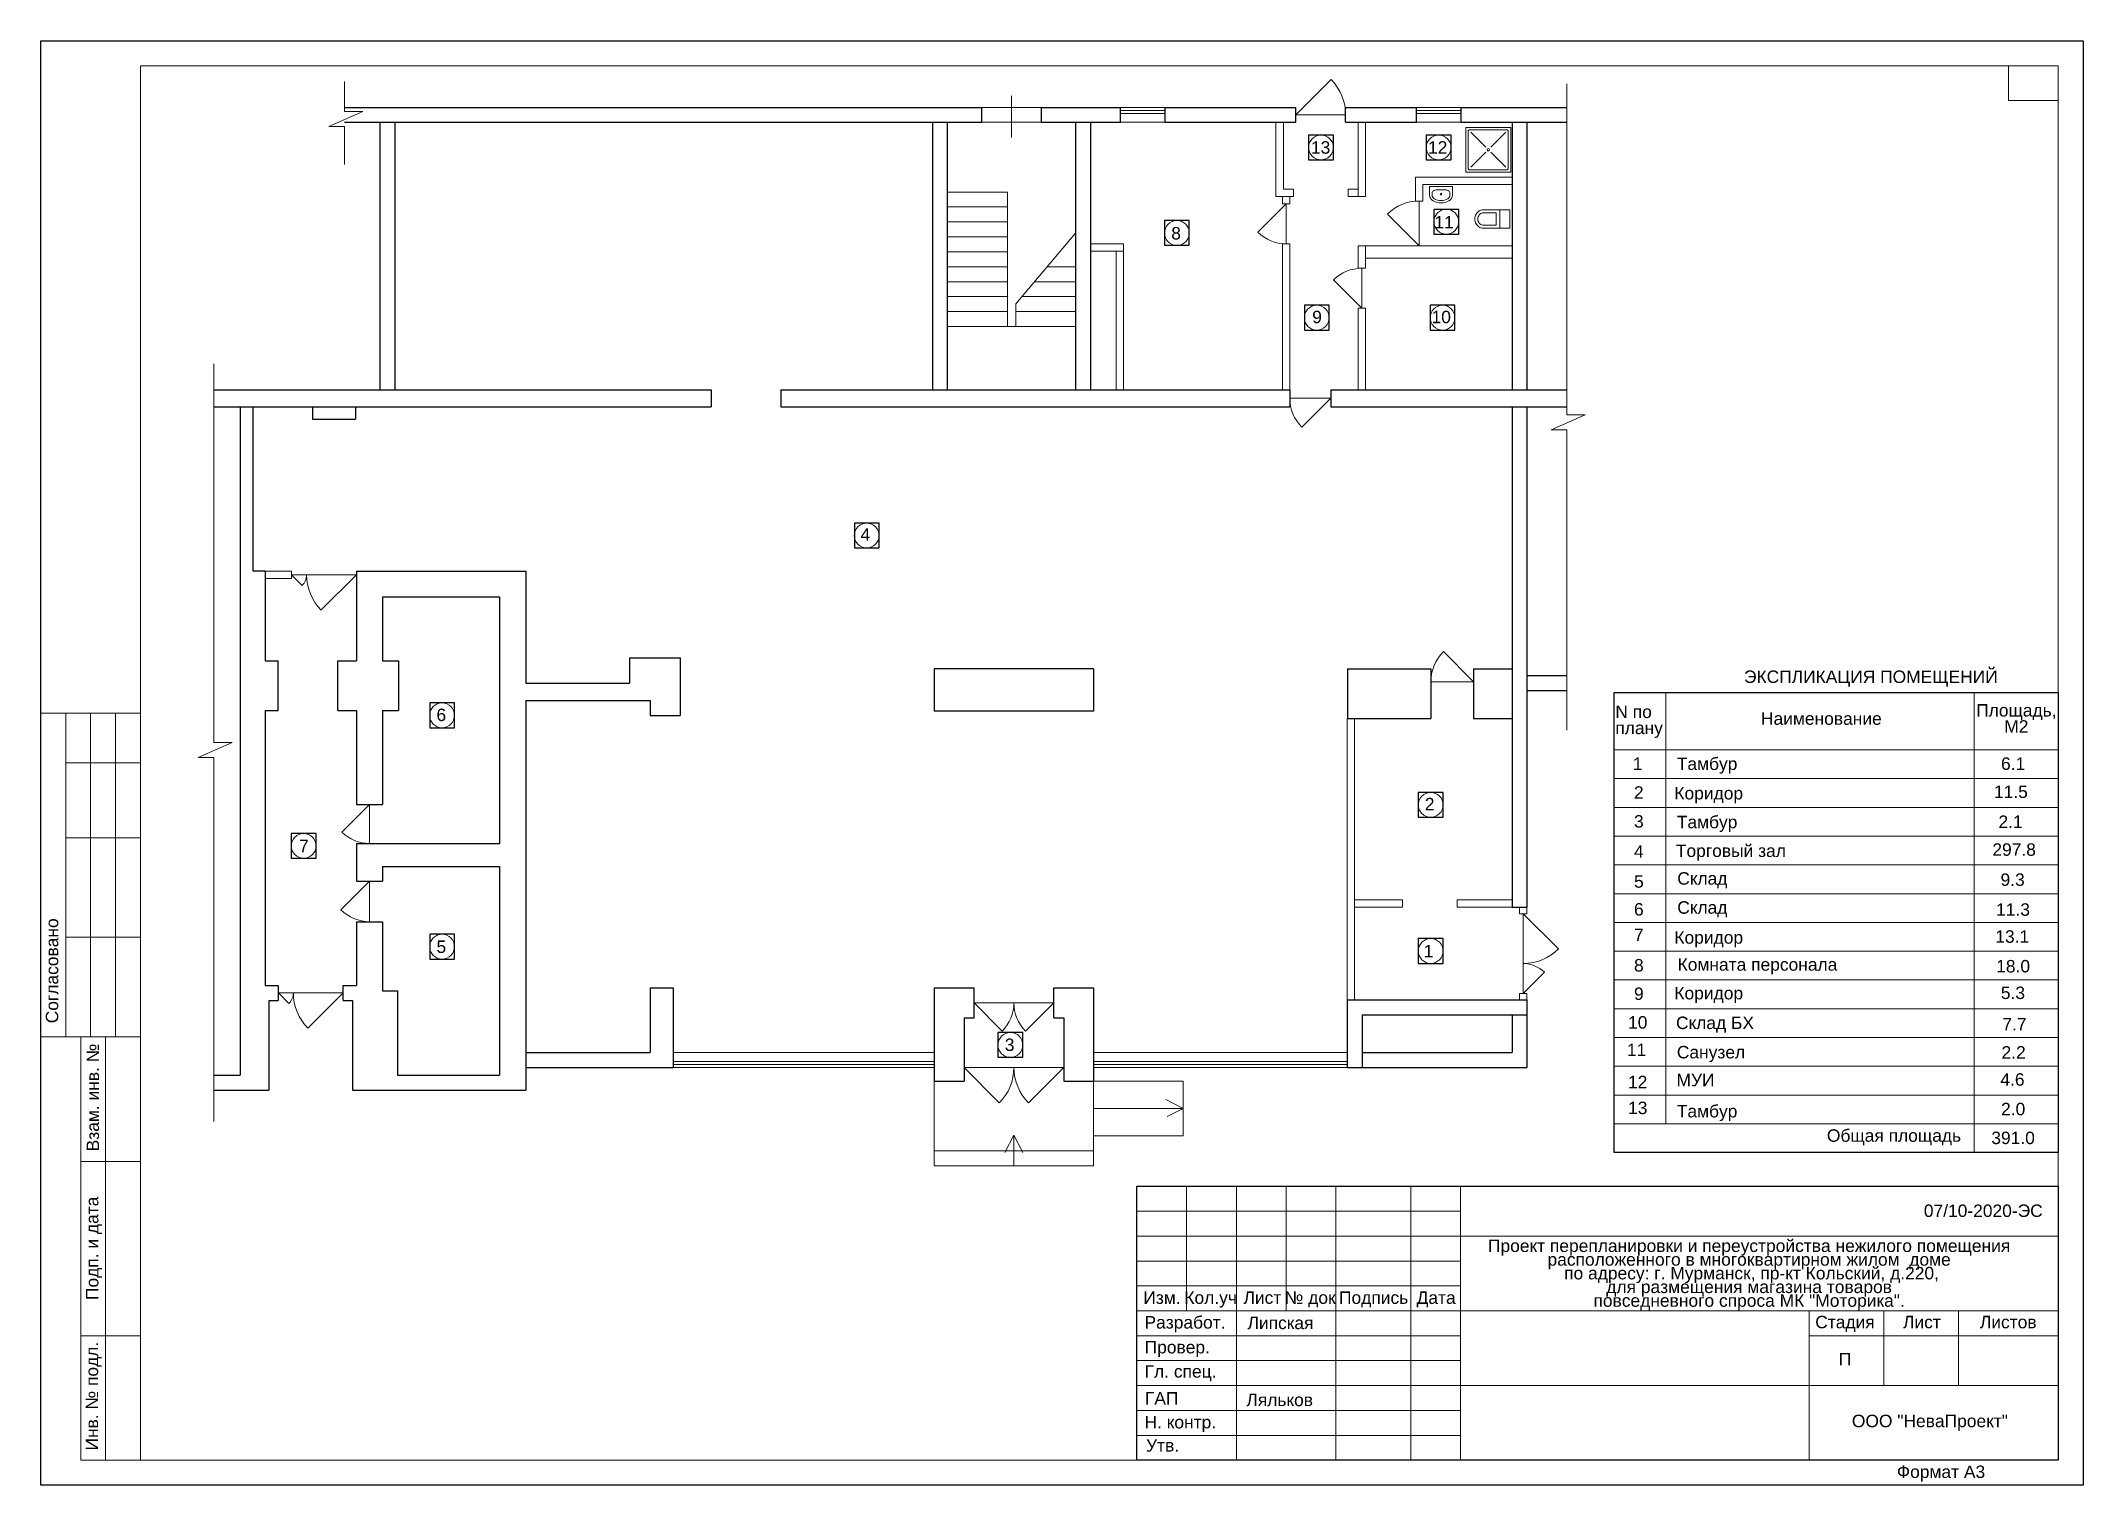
# Model space of a CAD drawing. Header units: metres. Extents: x 0 to 41, y 0 to 29.
import ezdxf
from ezdxf.enums import TextEntityAlignment as Align

# ---------------------------------------------------------------- set-up
doc = ezdxf.new("R2010")
doc.units = ezdxf.units.M
doc.header["$MEASUREMENT"] = 0
for name, color, linetype, lineweight in [('Level 4', 7, 'Continuous', 0), ('Level 50', 7, 'Continuous', 0), ('Level 63', 7, 'Continuous', 0)]:
    doc.layers.add(name, color=color, linetype=linetype, lineweight=lineweight)
for name, color, linetype in [('YOLO_FRAME', 1, 'Continuous'), ('YOLO_STAMP', 1, 'Continuous'), ('YOLO_TABLE', 1, 'Continuous')]:
    doc.layers.add(name, color=color, linetype=linetype)
doc.styles.add('Style-Arial', font='arial.ttf')

# ---------------------------------------------------------------- blocks, each defined once
blk = doc.blocks.new('SINK10')
at = {"layer": 'Level 4', "color": 7, "linetype": 'Continuous', "lineweight": 0}
for p, q in [((-23, 0), (-23, -16.8)), ((23, 0), (-23, 0)), ((23, 0), (23, -16.8)), ((-17.9, -12.3), (-18, -13.4)), ((-18, -13.4), (-18, -16.8)), ((-17.5, -11.2), (-17.9, -12.3)), ((-16.8, -10.1), (-17.5, -11.2)), ((-15.9, -9.2), (-16.8, -10.1)), ((-14.8, -8.3), (-15.9, -9.2)), ((-13.6, -7.7), (-14.8, -8.3)), ((-12.2, -7.2), (-13.6, -7.7)), ((-10.7, -6.9), (-12.2, -7.2)), ((-9.1, -6.8), (-10.7, -6.9)), ((-9.1, -6.8), (-9.1, -6.8)), ((9.1, -6.8), (-9.1, -6.8)), ((9.1, -6.8), (9.1, -6.8)), ((10.7, -6.9), (9.1, -6.8)), ((12.2, -7.2), (10.7, -6.9)), ((13.6, -7.7), (12.2, -7.2)), ((14.8, -8.3), (13.6, -7.7)), ((15.9, -9.2), (14.8, -8.3)), ((16.8, -10.1), (15.9, -9.2)), ((17.5, -11.2), (16.8, -10.1)), ((17.9, -12.3), (17.5, -11.2)), ((18, -13.4), (17.9, -12.3)), ((18, -13.4), (18, -16.8))]:
    blk.add_line(p, q, dxfattribs=at)
for centre, radius, start, end in [((-9.1, -16.8), 13.9, 180, 241.5254), ((-9.1, -16.8), 8.89, 180, 241.5254), ((0, 0), 33, 241.5254, 298.4746), ((0, 0), 28, 241.5254, 298.4746), ((0, -15.2), 1.75, 0, 360), ((9.1, -16.8), 8.89, 298.4746, 360), ((9.1, -16.8), 13.9, 298.4746, 360)]:
    blk.add_arc(centre, radius, start, end, dxfattribs=at)
blk = doc.blocks.new('DUSH2')
at = {"layer": 'Level 4', "color": 7, "linetype": 'Continuous', "lineweight": 0}
for p, q in [((90, 90), (0, 90)), ((0, 90), (0, 0)), ((7, 85), (5, 83)), ((5, 83), (5, 7)), ((83, 85), (7, 85)), ((85, 83), (83, 85)), ((85, 7), (85, 83)), ((90, 0), (90, 90)), ((10, 80), (40, 50)), ((80, 80), (50, 50)), ((0, 0), (90, 0)), ((5, 7), (7, 5)), ((7, 5), (83, 5)), ((10, 10), (40, 40)), ((80, 10), (50, 40)), ((83, 5), (85, 7))]:
    blk.add_line(p, q, dxfattribs=at)
blk.add_arc((45, 45), 2.5, 0, 360, dxfattribs=at)
blk = doc.blocks.new('SHIT2')
at = {"layer": 'Level 4', "color": 7, "linetype": 'Continuous', "lineweight": 0}
for p, q in [((-18.5017, -53), (-18.5017, 0)), ((18.5017, 0), (-18.5017, 0)), ((18.5017, -53), (18.5017, 0)), ((18.5017, -20), (-18.5017, -20)), ((-12.4997, -27.5), (-12.4997, -53)), ((12.5014, -27.5), (-12.4997, -27.5)), ((12.5014, -53), (12.5014, -27.5))]:
    blk.add_line(p, q, dxfattribs=at)
at = {"layer": 'Level 4', "color": 7, "linetype": 'Continuous', "lineweight": 0, "flags": 128}
for points in [[(-18.5017, -53), (-18.308, -55.5017), (-17.7315, -57.9438), (-16.7859, -60.268), (-15.4938, -62.419), (-13.8859, -64.3454), (-12.0007, -66.0014)], [(-12.4997, -53), (-12.3239, -54.8901), (-11.8026, -56.7154), (-10.9537, -58.4132), (-9.8062, -59.9254), (-8.3995, -61.2)], [(-12.0001, -66.0006), (-9.8473, -67.4084), (-7.5316, -68.5283), (-5.0913, -69.3417), (-2.5668, -69.8352), (0.0002, -70.0007), (2.5671, -69.8354), (5.0917, -69.342), (7.532, -68.5288), (9.8478, -67.409), (12.0007, -66.0014)], [(-8.3995, -61.2), (-6.4969, -62.4009), (-4.4265, -63.2816), (-2.2418, -63.8193), (0.0008, -64), (2.2435, -63.8193), (4.4282, -63.2816), (6.4986, -62.4009), (8.4012, -61.2)], [(8.4012, -61.2), (9.8079, -59.9254), (10.9554, -58.4132), (11.8043, -56.7154), (12.3256, -54.8901), (12.5014, -53)], [(12.0007, -66.0014), (13.8859, -64.3454), (15.4938, -62.419), (16.7859, -60.268), (17.7315, -57.9438), (18.308, -55.5017), (18.5017, -53)]]:
    blk.add_lwpolyline(points, dxfattribs=at)
blk = doc.blocks.new('*U19')
at = {"color": 7, "linetype": 'Continuous', "lineweight": 0}
blk.add_line((-0.34, -0.15), (-0.027, -0.15), dxfattribs=at)
at = {"color": 7, "linetype": 'Continuous', "lineweight": 0, "flags": 128}
blk.add_lwpolyline([(-0.027, 0.15), (0.34, 0.15), (-0.34, -0.15)], dxfattribs=at)

msp = doc.modelspace()

# ---------------------------------------------------------------- linework, layer by layer
at = {"color": 7, "linetype": 'Continuous', "lineweight": 0}
for p, q in [((6.094, 28.184), (6.094, 27.579)), ((25.194, 27.514), (25.901, 28.221)), ((30.633, 21.493), (30.633, 28.136)), ((21.674, 27.604), (22.574, 27.604)), ((21.674, 27.544), (22.574, 27.544)), ((25.194, 27.514), (26.194, 27.514)), ((27.614, 27.604), (28.514, 27.604)), ((27.614, 27.544), (28.514, 27.544)), ((6.094, 27.278), (6.094, 26.517)), ((18.204, 25.964), (19.404, 25.964)), ((19.404, 23.264), (19.404, 25.964)), ((18.204, 25.664), (19.404, 25.664)), ((24.999, 25.724), (24.433, 25.158)), ((24.999, 24.924), (24.999, 25.724)), ((27.669, 24.884), (27.032, 25.52)), ((27.669, 25.784), (27.669, 24.884)), ((18.204, 25.364), (19.404, 25.364)), ((18.204, 25.064), (19.404, 25.064)), ((19.574, 23.721), (20.774, 25.136)), ((18.204, 24.764), (19.404, 24.764)), ((18.204, 24.464), (19.404, 24.464)), ((20.204, 24.464), (20.774, 24.464)), ((26.519, 23.634), (25.953, 24.199)), ((26.519, 24.434), (26.519, 23.634)), ((18.204, 24.164), (19.404, 24.164)), ((18.204, 23.864), (19.404, 23.864)), ((19.695, 23.864), (20.774, 23.864)), ((19.949, 24.164), (20.774, 24.164)), ((18.204, 23.564), (19.404, 23.564)), ((19.574, 23.721), (19.574, 23.264)), ((19.574, 23.564), (20.774, 23.564)), ((18.204, 23.264), (20.774, 23.264)), ((3.472, 22.518), (3.472, 14.91)), ((25.074, 21.824), (25.894, 21.824)), ((25.894, 21.824), (25.314, 21.244)), ((30.633, 15.159), (30.633, 21.192)), ((5.034, 18.279), (6.334, 18.279)), ((5.034, 18.279), (5.246, 18.066)), ((6.334, 18.279), (5.627, 17.572)), ((28.764, 16.128), (28.156, 16.736)), ((28.764, 16.128), (27.904, 16.128)), ((3.472, 14.609), (3.472, 7.301)), ((31.582, 14.186), (40.5, 14.186)), ((6.596, 13.664), (6.045, 13.112)), ((6.596, 13.664), (6.596, 12.884)), ((31.582, 13.608), (40.5, 13.608)), ((31.582, 13.031), (40.5, 13.031)), ((31.582, 12.453), (40.5, 12.453)), ((6.596, 12.124), (6.023, 11.551)), ((6.596, 12.124), (6.596, 11.314)), ((31.582, 11.876), (40.5, 11.876)), ((29.759, 11.474), (29.759, 9.874)), ((29.759, 11.474), (30.466, 10.767)), ((31.582, 11.298), (40.5, 11.298)), ((31.582, 10.721), (40.5, 10.721)), ((29.759, 9.874), (30.183, 10.298)), ((4.769, 9.884), (6.069, 9.884)), ((4.769, 9.884), (4.981, 9.671)), ((6.069, 9.884), (5.362, 9.177)), ((31.582, 10.143), (40.5, 10.143)), ((18.734, 9.684), (20.334, 9.684)), ((18.734, 9.684), (19.299, 9.118)), ((20.334, 9.684), (19.768, 9.118)), ((31.582, 9.566), (40.5, 9.566)), ((31.582, 8.988), (40.5, 8.988)), ((12.694, 8.504), (17.934, 8.504)), ((12.694, 8.444), (17.934, 8.444)), ((20.534, 8.384), (18.534, 8.384)), ((18.534, 8.384), (19.241, 7.677)), ((20.534, 8.384), (19.827, 7.677)), ((21.134, 8.504), (26.224, 8.504)), ((21.134, 8.444), (26.224, 8.444)), ((31.582, 8.411), (40.5, 8.411)), ((17.934, 8.114), (17.934, 6.414)), ((21.134, 8.114), (21.134, 6.414)), ((21.134, 8.114), (22.934, 8.114)), ((22.934, 8.114), (22.934, 7.014)), ((31.582, 7.833), (40.5, 7.833)), ((22.934, 7.564), (21.134, 7.564)), ((22.934, 7.564), (22.585, 7.742)), ((22.934, 7.564), (22.612, 7.4)), ((19.534, 7.028), (19.355, 6.679)), ((19.534, 6.414), (19.534, 7.028)), ((19.534, 7.028), (19.712, 6.677)), ((21.134, 7.014), (22.934, 7.014)), ((31.582, 7.256), (40.5, 7.256)), ((17.934, 6.714), (21.134, 6.714)), ((17.934, 6.414), (21.134, 6.414))]:
    msp.add_line(p, q, dxfattribs=at)
at = {"color": 7, "linetype": 'Continuous', "lineweight": 13}
for p, q in [((19.489, 27.899), (19.489, 27.061)), ((18.889, 27.664), (20.089, 27.664)), ((21.674, 27.664), (22.574, 27.664)), ((27.614, 27.664), (28.514, 27.664)), ((20.089, 27.364), (18.889, 27.364)), ((22.574, 27.364), (21.674, 27.364)), ((24.794, 27.364), (24.794, 25.874)), ((24.944, 27.364), (24.944, 26.024)), ((26.444, 27.364), (26.444, 25.874)), ((26.594, 27.364), (26.594, 25.874)), ((28.514, 27.364), (27.614, 27.364)), ((27.594, 26.264), (29.534, 26.264)), ((27.594, 26.264), (27.594, 25.784)), ((24.794, 25.874), (25.144, 25.874)), ((24.924, 25.874), (24.924, 25.724)), ((24.944, 26.024), (25.144, 26.024)), ((25.074, 25.874), (25.074, 25.724)), ((25.144, 26.024), (25.144, 25.874)), ((26.244, 26.024), (26.444, 26.024)), ((26.244, 26.024), (26.244, 25.874)), ((26.244, 25.874), (26.594, 25.874)), ((27.744, 26.114), (29.534, 26.114)), ((27.744, 26.114), (27.744, 25.784)), ((24.924, 25.724), (25.074, 25.724)), ((27.594, 25.784), (27.744, 25.784)), ((21.074, 24.924), (21.734, 24.924)), ((21.074, 24.774), (21.734, 24.774)), ((21.584, 24.774), (21.584, 21.994)), ((21.734, 24.924), (21.734, 21.994)), ((24.924, 24.924), (24.924, 21.994)), ((24.924, 24.924), (25.074, 24.924)), ((25.074, 24.924), (25.074, 21.994)), ((26.444, 24.884), (29.534, 24.884)), ((26.444, 24.884), (26.444, 24.434)), ((26.594, 24.884), (26.594, 24.434)), ((26.594, 24.634), (29.534, 24.634)), ((26.444, 24.434), (26.594, 24.434)), ((26.444, 23.634), (26.594, 23.634)), ((26.444, 23.634), (26.444, 21.994)), ((26.594, 23.634), (26.594, 21.994)), ((5.034, 18.354), (4.504, 18.354)), ((5.034, 18.204), (4.504, 18.204)), ((5.034, 18.354), (5.034, 18.204)), ((31.582, 15.918), (40.5, 15.918)), ((31.582, 15.918), (31.582, 6.678)), ((32.62, 15.918), (32.62, 7.256)), ((38.811, 15.918), (38.811, 6.678)), ((26.224, 15.394), (26.224, 9.744)), ((26.374, 15.394), (26.374, 9.744)), ((31.582, 14.763), (40.5, 14.763)), ((26.374, 11.754), (27.334, 11.754)), ((26.374, 11.604), (27.334, 11.604)), ((27.334, 11.754), (27.334, 11.604)), ((28.434, 11.754), (28.434, 11.604)), ((28.434, 11.754), (29.534, 11.754)), ((28.434, 11.604), (29.534, 11.604)), ((29.684, 11.604), (29.684, 11.474)), ((29.834, 11.604), (29.834, 11.474)), ((29.684, 11.474), (29.834, 11.474)), ((29.684, 9.874), (29.834, 9.874)), ((29.684, 9.874), (29.684, 9.744)), ((29.834, 9.874), (29.834, 9.744)), ((12.694, 8.684), (17.934, 8.684)), ((21.134, 8.684), (26.224, 8.684)), ((12.694, 8.384), (17.934, 8.384)), ((21.134, 8.384), (26.224, 8.384)), ((31.582, 6.678), (40.5, 6.678))]:
    msp.add_line(p, q, dxfattribs=at)
at = {"color": 7, "linetype": 'Continuous', "lineweight": 30}
for p, q in [((6.094, 27.664), (18.889, 27.664)), ((18.889, 27.364), (18.889, 27.664)), ((20.089, 27.364), (20.089, 27.664)), ((20.089, 27.664), (21.674, 27.664)), ((21.674, 27.364), (21.674, 27.664)), ((22.574, 27.664), (25.194, 27.664)), ((22.574, 27.364), (22.574, 27.664)), ((25.194, 27.364), (25.194, 27.664)), ((26.194, 27.364), (26.194, 27.664)), ((26.194, 27.664), (27.614, 27.664)), ((27.614, 27.364), (27.614, 27.664)), ((28.514, 27.364), (28.514, 27.664)), ((28.514, 27.664), (30.633, 27.664)), ((6.094, 27.364), (18.889, 27.364)), ((6.814, 21.994), (6.814, 27.364)), ((7.114, 21.994), (7.114, 27.364)), ((17.904, 21.994), (17.904, 27.364)), ((18.204, 21.994), (18.204, 27.364)), ((20.089, 27.364), (21.674, 27.364)), ((20.774, 27.364), (20.774, 21.994)), ((21.074, 27.364), (21.074, 21.994)), ((22.574, 27.364), (25.194, 27.364)), ((26.194, 27.364), (27.614, 27.364)), ((28.514, 27.364), (30.633, 27.364)), ((29.534, 27.364), (29.534, 21.994)), ((29.834, 27.364), (29.834, 21.994)), ((3.472, 21.994), (13.454, 21.994)), ((13.454, 21.994), (13.454, 21.654)), ((14.854, 21.994), (25.074, 21.994)), ((14.854, 21.994), (14.854, 21.654)), ((25.074, 21.994), (25.074, 21.654)), ((25.894, 21.994), (25.894, 21.654)), ((25.894, 21.994), (30.633, 21.994)), ((3.472, 21.654), (13.454, 21.654)), ((4.004, 21.654), (4.004, 8.234)), ((4.254, 21.654), (4.254, 18.354)), ((5.454, 21.654), (5.454, 21.404)), ((5.454, 21.404), (6.314, 21.404)), ((6.314, 21.654), (6.314, 21.404)), ((14.854, 21.654), (25.074, 21.654)), ((25.894, 21.654), (30.633, 21.654)), ((29.534, 21.656), (29.534, 11.604)), ((29.834, 21.654), (29.834, 11.604)), ((4.504, 18.354), (4.263, 18.354)), ((4.504, 18.354), (4.504, 16.554)), ((6.334, 18.354), (9.734, 18.354)), ((6.334, 18.354), (6.334, 16.554)), ((9.734, 18.354), (9.734, 16.104)), ((6.859, 17.834), (6.859, 16.554)), ((6.859, 17.834), (9.209, 17.834)), ((9.209, 17.834), (9.209, 12.884)), ((4.504, 16.554), (4.764, 16.554)), ((4.764, 15.554), (4.764, 16.554)), ((5.964, 16.554), (6.334, 16.554)), ((5.964, 15.554), (5.964, 16.554)), ((6.859, 16.554), (7.179, 16.554)), ((7.179, 16.554), (7.179, 15.554)), ((11.814, 16.614), (12.834, 16.614)), ((11.814, 16.614), (11.814, 16.104)), ((12.834, 16.614), (12.834, 15.454)), ((9.734, 16.104), (11.814, 16.104)), ((17.934, 16.394), (17.934, 15.544)), ((21.134, 16.394), (17.934, 16.394)), ((21.134, 16.394), (21.134, 15.544)), ((26.234, 16.394), (27.904, 16.394)), ((26.234, 16.394), (26.234, 15.394)), ((27.904, 16.394), (27.904, 15.394)), ((28.764, 16.394), (28.764, 15.394)), ((28.764, 16.394), (29.534, 16.394)), ((29.834, 16.254), (30.633, 16.254)), ((9.734, 15.754), (12.234, 15.754)), ((9.734, 15.754), (9.734, 7.934)), ((12.234, 15.754), (12.234, 15.454)), ((29.834, 15.954), (30.633, 15.954)), ((4.504, 15.554), (4.764, 15.554)), ((4.504, 15.554), (4.504, 10.034)), ((5.964, 15.554), (6.334, 15.554)), ((6.334, 15.554), (6.334, 13.664)), ((6.859, 15.554), (6.859, 13.664)), ((6.859, 15.554), (7.179, 15.554)), ((12.234, 15.454), (12.834, 15.454)), ((21.134, 15.544), (17.934, 15.544)), ((26.234, 15.394), (27.904, 15.394)), ((28.764, 15.394), (29.534, 15.394)), ((6.334, 13.664), (6.859, 13.664)), ((6.334, 12.884), (9.209, 12.884)), ((6.334, 12.884), (6.334, 12.124)), ((6.859, 12.424), (9.209, 12.424)), ((6.859, 12.424), (6.859, 12.124)), ((9.209, 12.424), (9.209, 8.234)), ((6.334, 12.124), (6.859, 12.124)), ((29.534, 11.604), (29.834, 11.604)), ((6.334, 11.314), (6.859, 11.314)), ((6.334, 11.314), (6.334, 10.034)), ((6.859, 11.314), (6.859, 9.924)), ((4.504, 10.034), (4.764, 10.034)), ((4.764, 10.034), (4.764, 9.734)), ((6.069, 10.034), (6.334, 10.034)), ((6.069, 9.734), (6.069, 10.034)), ((6.859, 9.924), (7.159, 9.924)), ((7.159, 9.924), (7.159, 8.234)), ((12.234, 9.984), (12.694, 9.984)), ((12.234, 9.984), (12.234, 8.684)), ((12.694, 9.984), (12.694, 8.384)), ((17.934, 9.984), (18.734, 9.984)), ((17.934, 9.984), (17.934, 8.114)), ((18.734, 9.384), (18.734, 9.984)), ((20.334, 9.384), (20.334, 9.984)), ((20.334, 9.984), (21.134, 9.984)), ((21.134, 9.984), (21.134, 8.114)), ((4.579, 9.734), (4.764, 9.734)), ((4.579, 9.734), (4.579, 7.934)), ((6.069, 9.734), (6.259, 9.734)), ((6.259, 9.734), (6.259, 7.934)), ((26.224, 9.744), (29.834, 9.744)), ((26.224, 9.744), (26.224, 8.384)), ((26.524, 9.444), (29.834, 9.444)), ((26.524, 9.444), (26.524, 8.384)), ((29.534, 9.444), (29.534, 8.684)), ((29.834, 9.744), (29.834, 8.384)), ((18.534, 9.384), (18.534, 8.114)), ((18.534, 9.384), (18.734, 9.384)), ((20.334, 9.384), (20.534, 9.384)), ((20.534, 9.384), (20.534, 8.114)), ((9.734, 8.684), (12.234, 8.684)), ((26.524, 8.684), (29.534, 8.684)), ((3.472, 8.234), (4.004, 8.234)), ((7.159, 8.234), (9.209, 8.234)), ((9.734, 8.384), (12.694, 8.384)), ((26.224, 8.384), (29.834, 8.384)), ((3.472, 7.934), (4.579, 7.934)), ((6.259, 7.934), (9.734, 7.934)), ((17.934, 8.114), (18.534, 8.114)), ((20.534, 8.114), (21.134, 8.114))]:
    msp.add_line(p, q, dxfattribs=at)
at = {"color": 7, "linetype": 'Continuous', "lineweight": 0}
for centre in [(25.7, 26.859), (28.061, 26.859), (28.216, 25.368), (22.807, 25.142), (25.614, 23.442), (28.139, 23.442), (16.579, 19.067), (8.055, 15.458), (27.902, 13.659), (5.276, 12.836), (8.055, 10.813), (27.902, 10.726), (19.464, 8.839)]:
    msp.add_circle(centre, 0.249, dxfattribs=at)
for centre, radius, start, end in [((25.194, 27.514), 1, 0, 45), ((27.669, 24.884), 0.9, 90, 135), ((24.999, 25.724), 0.8, 225, 270), ((26.519, 23.634), 0.8, 90, 135), ((25.894, 21.824), 0.82, 180, 225), ((5.034, 18.279), 0.3, 315, 0), ((6.334, 18.279), 1, 180, 225), ((28.764, 16.128), 0.86, 135, 180), ((6.596, 13.664), 0.78, 225, 270), ((6.596, 12.124), 0.81, 225, 270), ((29.759, 11.474), 1, 270, 315), ((29.759, 9.874), 0.6, 45, 90), ((4.769, 9.884), 0.3, 315, 0), ((6.069, 9.884), 1, 180, 225), ((18.734, 9.684), 0.8, 315, 0), ((20.334, 9.684), 0.8, 180, 225), ((18.534, 8.384), 1, 315, 0), ((20.534, 8.384), 1, 180, 225)]:
    msp.add_arc(centre, radius, start, end, dxfattribs=at)
at = {"layer": 'Level 50', "color": 7, "linetype": 'Continuous', "lineweight": 0}
for p, q in [((0, 29), (41, 29)), ((0, 0), (0, 29)), ((41, 29), (41, 0)), ((41, 0), (0, 0))]:
    msp.add_line(p, q, dxfattribs=at)
at = {"layer": 'Level 50', "color": 7, "linetype": 'Continuous', "lineweight": 13}
for p, q in [((2, 28.5), (40.5, 28.5)), ((2, 28.5), (2, 0.5)), ((39.5, 28.5), (39.5, 27.8)), ((40.5, 28.5), (40.5, 0.5)), ((39.5, 27.8), (40.5, 27.8)), ((1.561, 0.5), (40.5, 0.5))]:
    msp.add_line(p, q, dxfattribs=at)
at = {"layer": 'Level 63', "color": 7, "linetype": 'Continuous', "lineweight": 13}
for p, q in [((0, 15.5), (2, 15.5)), ((0, 15.5), (0, 9)), ((0.5, 15.5), (0.5, 9)), ((1, 15.5), (1, 9)), ((1.5, 15.5), (1.5, 9)), ((0.5, 14.5), (2, 14.5)), ((0.5, 13), (2, 13)), ((0.5, 11), (2, 11)), ((0, 9), (2, 9)), ((0.8, 9), (2, 9)), ((1.3, 0.5), (1.3, 9)), ((0.8, 6.5), (2, 6.5)), ((22, 6), (40.5, 6)), ((22, 6), (22, 0.5)), ((23, 6), (23, 3.5)), ((24, 6), (24, 0.5)), ((25, 6), (25, 3.5)), ((26, 6), (26, 0.5)), ((27.5, 6), (27.5, 0.5)), ((28.5, 6), (28.5, 0.5)), ((28.5, 5), (40.5, 5)), ((22, 4), (28.5, 4)), ((22, 3.5), (28.5, 3.5)), ((28.5, 3.5), (40.5, 3.5)), ((0.8, 3), (2, 3)), ((35.5, 3), (40.5, 3)), ((28.5, 2), (40.5, 2))]:
    msp.add_line(p, q, dxfattribs=at)
at = {"layer": 'Level 63', "color": 7, "linetype": 'Continuous', "lineweight": 0}
for p, q in [((22, 5.5), (28.5, 5.5)), ((22, 5), (28.5, 5)), ((22, 4.5), (28.5, 4.5)), ((22, 3), (28.5, 3)), ((22, 2.5), (28.5, 2.5)), ((22, 2), (28.5, 2)), ((22, 1.5), (28.5, 1.5)), ((22, 1), (28.5, 1))]:
    msp.add_line(p, q, dxfattribs=at)
at = {"layer": 'Level 63', "color": 7, "linetype": 'Continuous', "lineweight": 13, "flags": 128}
for points in [[(2, 0.5), (0.8, 0.5), (0.8, 9)], [(35.5, 3.5), (35.5, 0.5)], [(37, 3.5), (37, 2)], [(38.5, 3.5), (38.5, 2)]]:
    msp.add_lwpolyline(points, dxfattribs=at)
at = {"layer": 'YOLO_FRAME'}
msp.add_lwpolyline([(0, 29), (41, 29), (41, 0), (0, 0)], close=True, dxfattribs=at)
at = {"layer": 'YOLO_STAMP'}
msp.add_lwpolyline([(22, 6), (40.5, 6), (40.5, 0.5), (22, 0.5)], close=True, dxfattribs=at)
at = {"layer": 'YOLO_TABLE'}
for points in [[(25.451, 26.61), (25.949, 26.61), (25.949, 27.108), (25.451, 27.108)], [(27.812, 26.61), (28.31, 26.61), (28.31, 27.108), (27.812, 27.108)], [(27.967, 25.119), (28.465, 25.119), (28.465, 25.616), (27.967, 25.616)], [(22.558, 24.894), (23.056, 24.894), (23.056, 25.391), (22.558, 25.391)], [(25.365, 23.193), (25.863, 23.193), (25.863, 23.69), (25.365, 23.69)], [(27.89, 23.193), (28.388, 23.193), (28.388, 23.69), (27.89, 23.69)], [(16.331, 18.819), (16.828, 18.819), (16.828, 19.316), (16.331, 19.316)], [(7.806, 15.209), (8.304, 15.209), (8.304, 15.707), (7.806, 15.707)], [(31.582, 15.918), (40.5, 15.918), (40.5, 6.678), (31.582, 6.678)], [(27.653, 13.41), (28.151, 13.41), (28.151, 13.907), (27.653, 13.907)], [(5.027, 12.587), (5.525, 12.587), (5.525, 13.085), (5.027, 13.085)], [(7.806, 10.564), (8.304, 10.564), (8.304, 11.062), (7.806, 11.062)], [(27.653, 10.477), (28.151, 10.477), (28.151, 10.975), (27.653, 10.975)], [(19.215, 8.591), (19.713, 8.591), (19.713, 9.088), (19.215, 9.088)]]:
    msp.add_lwpolyline(points, close=True, dxfattribs=at)

# ---------------------------------------------------------------- block references
at = {"color": 7, "linetype": 'Continuous', "lineweight": 0}
for p in [(6.121, 27.428), (30.661, 21.342), (3.499, 14.759)]:
    msp.add_blockref('*U19', p, dxfattribs=at)
at = {"layer": 'Level 4', "color": 7, "linetype": 'Continuous', "lineweight": 0, "xscale": 0.01, "yscale": 0.01, "zscale": 0.01}
for name, p in [('DUSH2', (28.607, 26.363)), ('SINK10', (28.109, 26.075))]:
    msp.add_blockref(name, p, dxfattribs=at)
at = {"layer": 'Level 4', "color": 7, "linetype": 'Continuous', "lineweight": 0, "xscale": 0.009999999999999998, "yscale": 0.009999999999999998, "zscale": 0.009999999999999998, "rotation": 270}
msp.add_blockref('SHIT2', (29.489, 25.423), dxfattribs=at)

# ---------------------------------------------------------------- texts
at = {"color": 7, "linetype": 'Continuous', "lineweight": 0, "style": 'Style-Arial'}
for s, p in [('13', (25.692, 26.984)), ('12', (28.042, 26.984)), ('11', (28.171, 25.483)), ('8', (22.79, 25.261)), ('9', (25.62, 23.581)), ('10', (28.113, 23.581)), ('4', (16.553, 19.214)), ('6', (8.039, 15.592)), ('1', (32.056, 14.611)), ('Тамбур', (33.45, 14.61)), ('6.1', (39.594, 14.612)), ('2', (32.079, 14.033)), ('Коридор ', (33.532, 14.018)), ('11.5', (39.549, 14.048)), ('2', (27.881, 13.8)), ('3', (32.08, 13.454)), ('Тамбур', (33.45, 13.44)), ('2.1', (39.543, 13.446)), ('7', (5.28, 12.959)), ('4', (32.08, 12.85)), ('Торговый зал', (33.928, 12.863)), ('297.8', (39.614, 12.887)), ('Склад', (33.355, 12.307)), ('5', (32.081, 12.246)), ('9.3', (39.584, 12.283)), ('6', (32.08, 11.687)), ('Склад', (33.355, 11.724)), ('11.3', (39.592, 11.683)), ('7', (32.08, 11.175)), ('Коридор ', (33.532, 11.122)), ('13.1', (39.576, 11.141)), ('5', (8.04, 10.936)), ('1', (27.858, 10.848)), ('8', (32.08, 10.563)), ('Комната персонала', (34.462, 10.58)), ('18.0', (39.594, 10.545)), ('9', (32.08, 9.992)), ('Коридор ', (33.532, 10.004)), ('5.3', (39.59, 10.011)), ('10', (32.058, 9.417)), ('Склад БХ', (33.609, 9.408)), ('7.7', (39.62, 9.38)), ('3', (19.448, 8.968)), ('11', (32.034, 8.865)), ('Санузел', (33.529, 8.819)), ('2.2', (39.604, 8.815)), ('12', (32.057, 8.22)), ('МУИ', (33.218, 8.26)), ('4.6', (39.581, 8.271)), ('13', (32.058, 7.7)), ('Тамбур', (33.45, 7.634)), ('2.0', (39.595, 7.677)), ('Общая площадь ', (37.251, 7.145)), ('391.0', (39.593, 7.098))]:
    msp.add_text(s, height=0.25, dxfattribs=at).set_placement(p, align=Align.TOP_CENTER)
at = {"color": 7, "lineweight": 13, "style": 'Style-Arial'}
for s, p in [('ЭКСПЛИКАЦИЯ ПОМЕЩЕНИЙ ', (34.191, 16.357)), ('Ляльков', (24.202, 1.837))]:
    msp.add_text(s, height=0.25, dxfattribs=at).set_placement(p, align=Align.TOP_LEFT)
at = {"color": 7, "linetype": 'Continuous', "lineweight": 13, "style": 'Style-Arial'}
for s, p in [('07/10-2020-ЭС', (38.995, 5.635)), ('П', (36.218, 2.656))]:
    msp.add_text(s, height=0.25, dxfattribs=at).set_placement(p, align=Align.TOP_CENTER)
at = {"color": 7, "linetype": 'Continuous', "lineweight": 13, "char_height": 0.25, "style": 'Style-Arial'}
for s, insert, attachment_point, line_spacing_factor in [('N по \\Pплану', (31.608, 15.653), 1, 0.776524), ('Наименование', (34.532, 15.517), 1, 0.6), ('Проект перепланировки и переустройства нежилого помещения \\Pрасположенного в многоквартирном жилом  доме \\P по адресу: г. Мурманск, пр-кт Кольский, д.220,\\Pдля размещения магазина товаров \\Pповседневного спроса МК "Моторика".', (34.294, 4.932), 2, 0.66)]:
    msp.add_mtext(s, dxfattribs=dict(at, insert=insert, attachment_point=attachment_point, line_spacing_factor=line_spacing_factor))
at = {"color": 7, "linetype": 'Continuous', "lineweight": 0, "insert": (39.659, 15.683), "char_height": 0.25, "attachment_point": 2, "line_spacing_factor": 0.776524, "style": 'Style-Arial'}
msp.add_mtext('Площадь,\\PМ2', dxfattribs=at)
at = {"layer": 'Level 63', "color": 7, "linetype": 'Continuous', "lineweight": 0, "style": 'Style-Arial'}
for s, p in [('Согласовано', (0.224, 10.327)), ('Взам. инв. №', (1.043, 7.784)), ('Подп. и дата', (1.03, 4.755)), ('Инв. № подл.', (1.025, 1.787))]:
    msp.add_text(s, height=0.25002, rotation=90, dxfattribs=at).set_placement(p, align=Align.MIDDLE_CENTER)
for s, p in [('Изм.', (22.507, 3.765)), ('Кол.уч', (23.484, 3.765)), ('Лист', (24.523, 3.765)), ('№ док', (25.482, 3.765)), ('Подпись', (26.756, 3.765)), ('Дата', (28.011, 3.765)), ('Разработ.', (22.969, 3.269)), ('Стадия', (36.218, 3.275)), ('Лист', (37.763, 3.275)), ('Листов', (39.496, 3.275)), ('Провер.', (22.814, 2.771)), ('Гл. спец.', (22.88, 2.284)), ('ГАП', (22.501, 1.743)), ('Н. контр.', (22.875, 1.265)), ('ООО "НеваПроект"', (37.923, 1.289)), ('Утв.', (22.519, 0.798)), ('Формат А3', (38.147, 0.269))]:
    msp.add_text(s, height=0.25, dxfattribs=at).set_placement(p, align=Align.MIDDLE_CENTER)
msp.add_text('Липская', height=0.25, dxfattribs=at).set_placement((24.224, 3.383), align=Align.TOP_LEFT)

doc.saveas('drawing.dxf')
